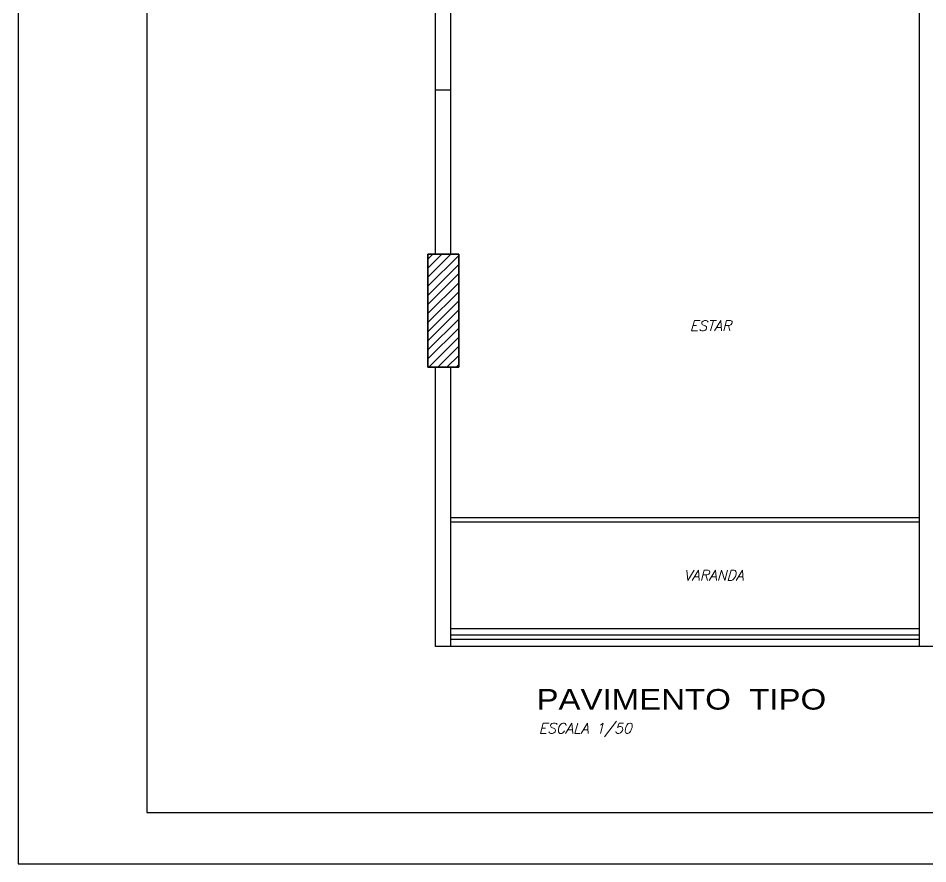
# Model space of a CAD drawing. Extents: x -175055 to -48386, y 10342 to 134050.
# Drawn here: x -175055 to -166209, y 12873 to 21102 of the extents above; entities that cross this region are included whole.
import ezdxf

# ---------------------------------------------------------------- set-up
doc = ezdxf.new("R2010")
doc.units = 0
doc.header["$LTSCALE"] = 50
doc.header["$MEASUREMENT"] = 0
doc.layers.get('0').update_dxf_attribs({"linetype": 'CONTINUOUS'})
doc.styles.add('ITALICC', font='italicc', dxfattribs={"height": 4})
doc.styles.add('TECHNIC', font='te______.pfb', dxfattribs={"width": 1.2, "height": 30})

# ---------------------------------------------------------------- blocks, each defined once
blk = doc.blocks.new('*X26')
at = {"color": 0}
for p, q in [((425.02, 1600.58), (447.41, 1622.97)), ((425.02, 1609.42), (438.57, 1622.97)), ((425.02, 1618.26), (429.73, 1622.97)), ((425.02, 1591.74), (455.02, 1621.74)), ((425.02, 1582.91), (455.02, 1612.91)), ((425.02, 1574.07), (455.02, 1604.07)), ((425.02, 1565.23), (455.02, 1595.23)), ((425.02, 1556.39), (455.02, 1586.39)), ((425.02, 1547.55), (455.02, 1577.55)), ((425.02, 1538.71), (455.02, 1568.71)), ((425.02, 1529.87), (455.02, 1559.87)), ((425.02, 1521.03), (455.02, 1551.03)), ((425.79, 1512.97), (455.02, 1542.19)), ((434.63, 1512.97), (455.02, 1533.36)), ((443.47, 1512.97), (455.02, 1524.52)), ((452.31, 1512.97), (455.02, 1515.68))]:
    blk.add_line(p, q, dxfattribs=at)

msp = doc.modelspace()

# ---------------------------------------------------------------- linework, layer by layer
at = {"color": 0}
for p, q in [((-175055.4, 46260), (-175055.4, 12872.5)), ((-175055.4, 12872.5), (-125734.1, 12872.5))]:
    msp.add_line(p, q, dxfattribs=at)
at = {"color": 6}
for p, q in [((-173805.4, 45760), (-173805.4, 13372.5)), ((-173805.4, 13372.5), (-126234.1, 13372.5))]:
    msp.add_line(p, q, dxfattribs=at)
at = {"color": 5}
for p, q in [((-170996.5, 18804.7), (-170996.5, 22004.7)), ((-170846.5, 18804.7), (-170846.5, 22004.7)), ((-166293.9, 21535.6), (-166293.9, 14986.5)), ((-170996.5, 20404.7), (-170846.5, 20404.7)), ((-170771.5, 18804.7), (-171071.5, 18804.7)), ((-170771.5, 18804.7), (-171071.5, 18804.7)), ((-171071.5, 18804.7), (-171071.5, 17704.7)), ((-171071.5, 18804.7), (-171071.5, 17704.7)), ((-170771.5, 17704.7), (-170771.5, 18804.7)), ((-170771.5, 17704.7), (-170771.5, 18804.7)), ((-171071.5, 17704.7), (-170771.5, 17704.7)), ((-171071.5, 17704.7), (-170771.5, 17704.7)), ((-170846.5, 17704.7), (-170996.5, 17704.7)), ((-170996.5, 14986.5), (-170996.5, 17704.7)), ((-170846.5, 14986.5), (-170846.5, 17704.7)), ((-166293.9, 16239.1), (-170846.5, 16239.1)), ((-166293.9, 16198.4), (-170846.5, 16198.4)), ((-166293.9, 15157.7), (-170846.5, 15157.7)), ((-166293.9, 15097.7), (-170846.5, 15097.7)), ((-170846.5, 15057.7), (-166293.9, 15057.7)), ((-166293.9, 14986.5), (-170996.5, 14986.5)), ((-159488.5, 14986.5), (-166293.9, 14986.5))]:
    msp.add_line(p, q, dxfattribs=at)
for points in [[(-171071.5, 17704.7), (-171071.5, 18804.7), (-170771.5, 18804.7), (-170771.5, 17704.7)], [(-170771.5, 18804.7), (-171071.5, 18804.7), (-171071.5, 17704.7), (-170771.5, 17704.7)], [(-170771.5, 18804.7), (-171071.5, 18804.7), (-171071.5, 17704.7), (-170771.5, 17704.7)]]:
    msp.add_lwpolyline(points, close=True, dxfattribs=at)

# ---------------------------------------------------------------- block references
at = {"color": 5, "xscale": 10, "yscale": 10, "zscale": 10}
msp.add_blockref('*X26', (-175320.6, 2575), dxfattribs=at)

# ---------------------------------------------------------------- texts
at = {"color": 5, "style": 'ITALICC'}
for s, p in [('ESTAR', (-168522.9, 18059.2)), ('VARANDA', (-168582.3, 15630.9)), ('ESCALA 1/50', (-169992.4, 14141.8))]:
    msp.add_text(s, height=100, dxfattribs=at).set_placement(p)
at = {"color": 5, "style": 'TECHNIC', "width": 1.2}
msp.add_text('PAVIMENTO  TIPO', height=200, dxfattribs=at).set_placement((-170014.5, 14373.3))

doc.saveas('drawing.dxf')
